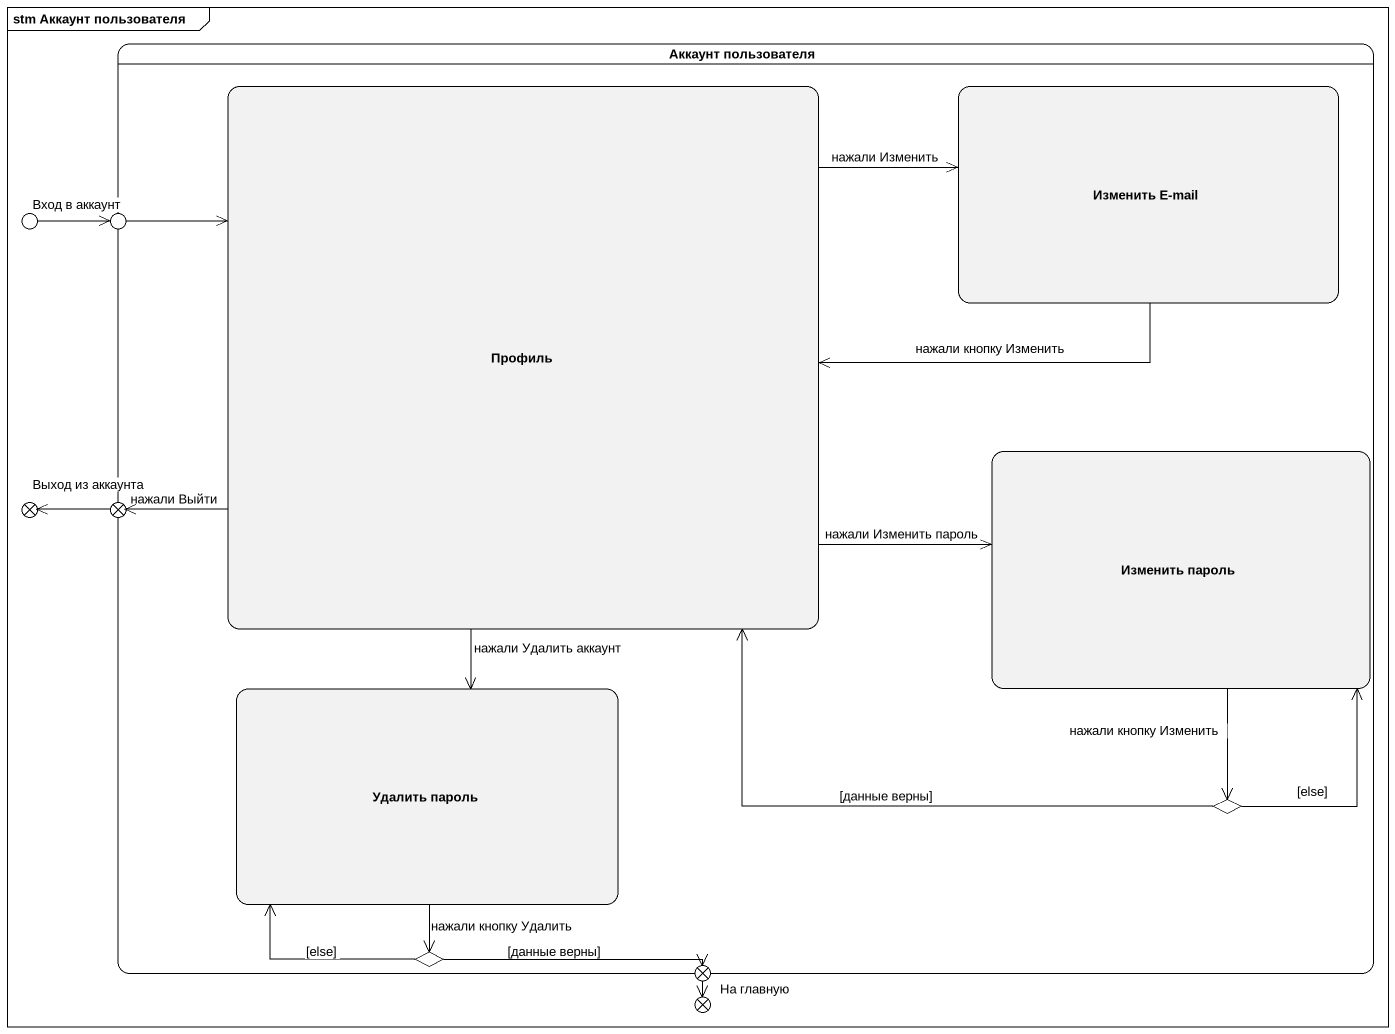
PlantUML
@startuml
mainframe stm Аккаунт пользователя
hide empty description
state "Аккаунт пользователя" as Аккаунт_пользователя {
  state Профиль
  state "Изменить E-mail" as Изменить_E_mail
  state "Изменить пароль" as Изменить_пароль
  state "Удалить пароль" as Удалить_пароль
  state choice1 <<choice>>
  state choice2 <<choice>>
}
state "Вход в аккаунт" as Вход_в_аккаунт <<choice>>
state entry1 <<choice>>
state "Выход из аккаунта" as Выход_из_аккаунта <<choice>>
state exit1 <<choice>>
state "На главную" as На_главную <<choice>>
state exit2 <<choice>>
Профиль -right-> Изменить_E_mail : нажали Изменить
Профиль -right-> Изменить_пароль : нажали Изменить пароль
Профиль -left-> exit1 : нажали Выйти
Профиль --> Удалить_пароль : нажали Удалить аккаунт
Изменить_E_mail -left-> Профиль : нажали кнопку Изменить
Вход_в_аккаунт -right-> entry1
entry1 -right-> Профиль
Изменить_пароль --> choice1 : нажали кнопку Изменить
exit1 -left-> Выход_из_аккаунта
Удалить_пароль --> choice2 : нажали кнопку Удалить
choice1 -up-> Профиль : [данные верны]
choice1 -up-> Изменить_пароль : [else]
choice2 -up-> Удалить_пароль : [else]
choice2 -right-> exit2 : [данные верны]
exit2 --> На_главную
@enduml
